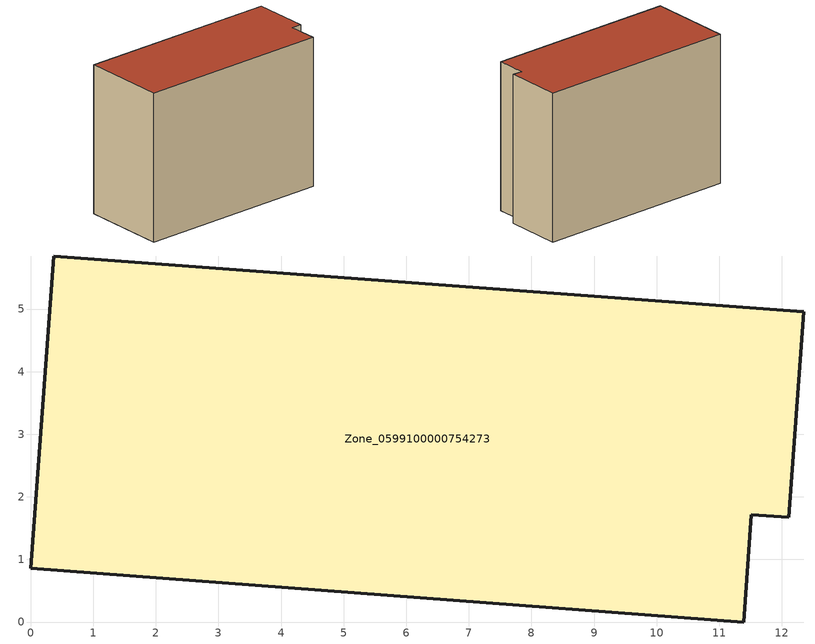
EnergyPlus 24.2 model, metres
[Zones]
Zone_0599100000754273
 floor ground (C_G): 11.51,1.72 11.39,0 0,0.86 0.37,5.85 12.35,4.96 12.11,1.67 z0
 wall outside (C_F): 0.37,5.85 0,0.86 11.39,0 11.51,1.72 12.11,1.67 12.35,4.96 0.37,5.85 z0:8.87
 roof outside (C_R): 12.11,1.67 12.35,4.96 0.37,5.85 0,0.86 11.39,0 11.51,1.72 z8.87
[BUILDING]
Pand.0599100000754273: North Axis=0; Terrain=City; Loads Convergence Tolerance Value=0.04; Temperature Convergence Tolerance Value=0.4; Solar Distribution=FullExterior; Maximum Number of Warmup Days=25; Minimum Number of Warmup Days=1
[Site:Location]
Rotterdam.The.Hague.AP_ZH_NLD Design_Conditions: Latitude=51.96; Longitude=4.45; Time Zone=1; Elevation=-4.5
[SITE:GROUNDTEMPERATURE:BUILDINGSURFACE]
18, 18, 18, 18, 18, 18, 18, 18, 18, 18, 18, 18
[MATERIAL] Thermal Absorptance=0.9; Solar Absorptance=0.7; Visible Absorptance=0.7
Name | Roughness | Thickness | Conductivity | Density | Specific Heat
G.TI.2006-2014 | MediumSmooth | 0.15 | 0.06 | 540 | 1210
F.TI.2006-2014 | Rough | 0.3 | 0.12 | 1920 | 840
R.TI.2006-2014 | MediumRough | 0.2 | 0.08 | 1500 | 1000
[CONSTRUCTION]
C_G: G.TI.2006-2014
C_F: F.TI.2006-2014
C_R: R.TI.2006-2014
[ZONE]
Zone_0599100000754273: Type=1; Multiplier=1; Ceiling Height=Autocalculate; Volume=Autocalculate; Floor Area=autocalculate; Part of Total Floor Area=Yes
[ZONEINFILTRATION:DESIGNFLOWRATE]
Infil_Zone_0599100000754273: Zone or ZoneList or Space or SpaceList=Zone_0599100000754273; Schedule=AlwaysOn; Design Flow Rate Calculation Method=Flow/Area; Flow Rate per Floor Area=0.0015; Constant Term Coefficient=1; Temperature Term Coefficient=0; Velocity Term Coefficient=0; Velocity Squared Term Coefficient=0
[HVACTEMPLATE:ZONE:IDEALLOADSAIRSYSTEM]
Zone_0599100000754273: Maximum Heating Supply Air Temperature=50; Minimum Cooling Supply Air Temperature=13; Maximum Heating Supply Air Humidity Ratio=0.0156; Minimum Cooling Supply Air Humidity Ratio=0.0077; Heating Limit=NoLimit; Cooling Limit=NoLimit; Dehumidification Control Type=ConstantSensibleHeatRatio; Cooling Sensible Heat Ratio=0.7; Dehumidification Setpoint=60; Humidification Control Type=None; Humidification Setpoint=30; Outdoor Air Method=None; Outdoor Air Flow Rate per Person=0.00944; Outdoor Air Flow Rate per Zone Floor Area=0; Outdoor Air Flow Rate per Zone=0; Demand Controlled Ventilation Type=None; Outdoor Air Economizer Type=NoEconomizer; Heat Recovery Type=None; Sensible Heat Recovery Effectiveness=0.7; Latent Heat Recovery Effectiveness=0.65
[ZONECONTROL:THERMOSTAT]
ThermostatControl_Zone_0599100000754273: Zone or ZoneList=Zone_0599100000754273; Control Type Schedule=DualSetpointControlType; Control 1=Thermostat_Zone_0599100000754273; Temperature Difference Between Cutout And Setpoint=0
[THERMOSTATSETPOINT:DUALSETPOINT]
Thermostat_Zone_0599100000754273: Heating Setpoint Temperature Schedule=HeatingSetpoint_Zone_0599100000754273; Cooling Setpoint Temperature Schedule=CoolingSetpoint_Zone_0599100000754273
[SCHEDULE:COMPACT]
HeatingSetpoint_Zone_0599100000754273: Through: 12/31, For: AllDays, Until: 24:00, 21
CoolingSetpoint_Zone_0599100000754273: Through: 12/31, For: AllDays, Until: 24:00, 24
DualSetpointControlType: Through: 12/31, For: AllDays, Until: 24:00, 4
AlwaysOn: Through: 12/31, For: AllDays, Until: 24:00, 1
